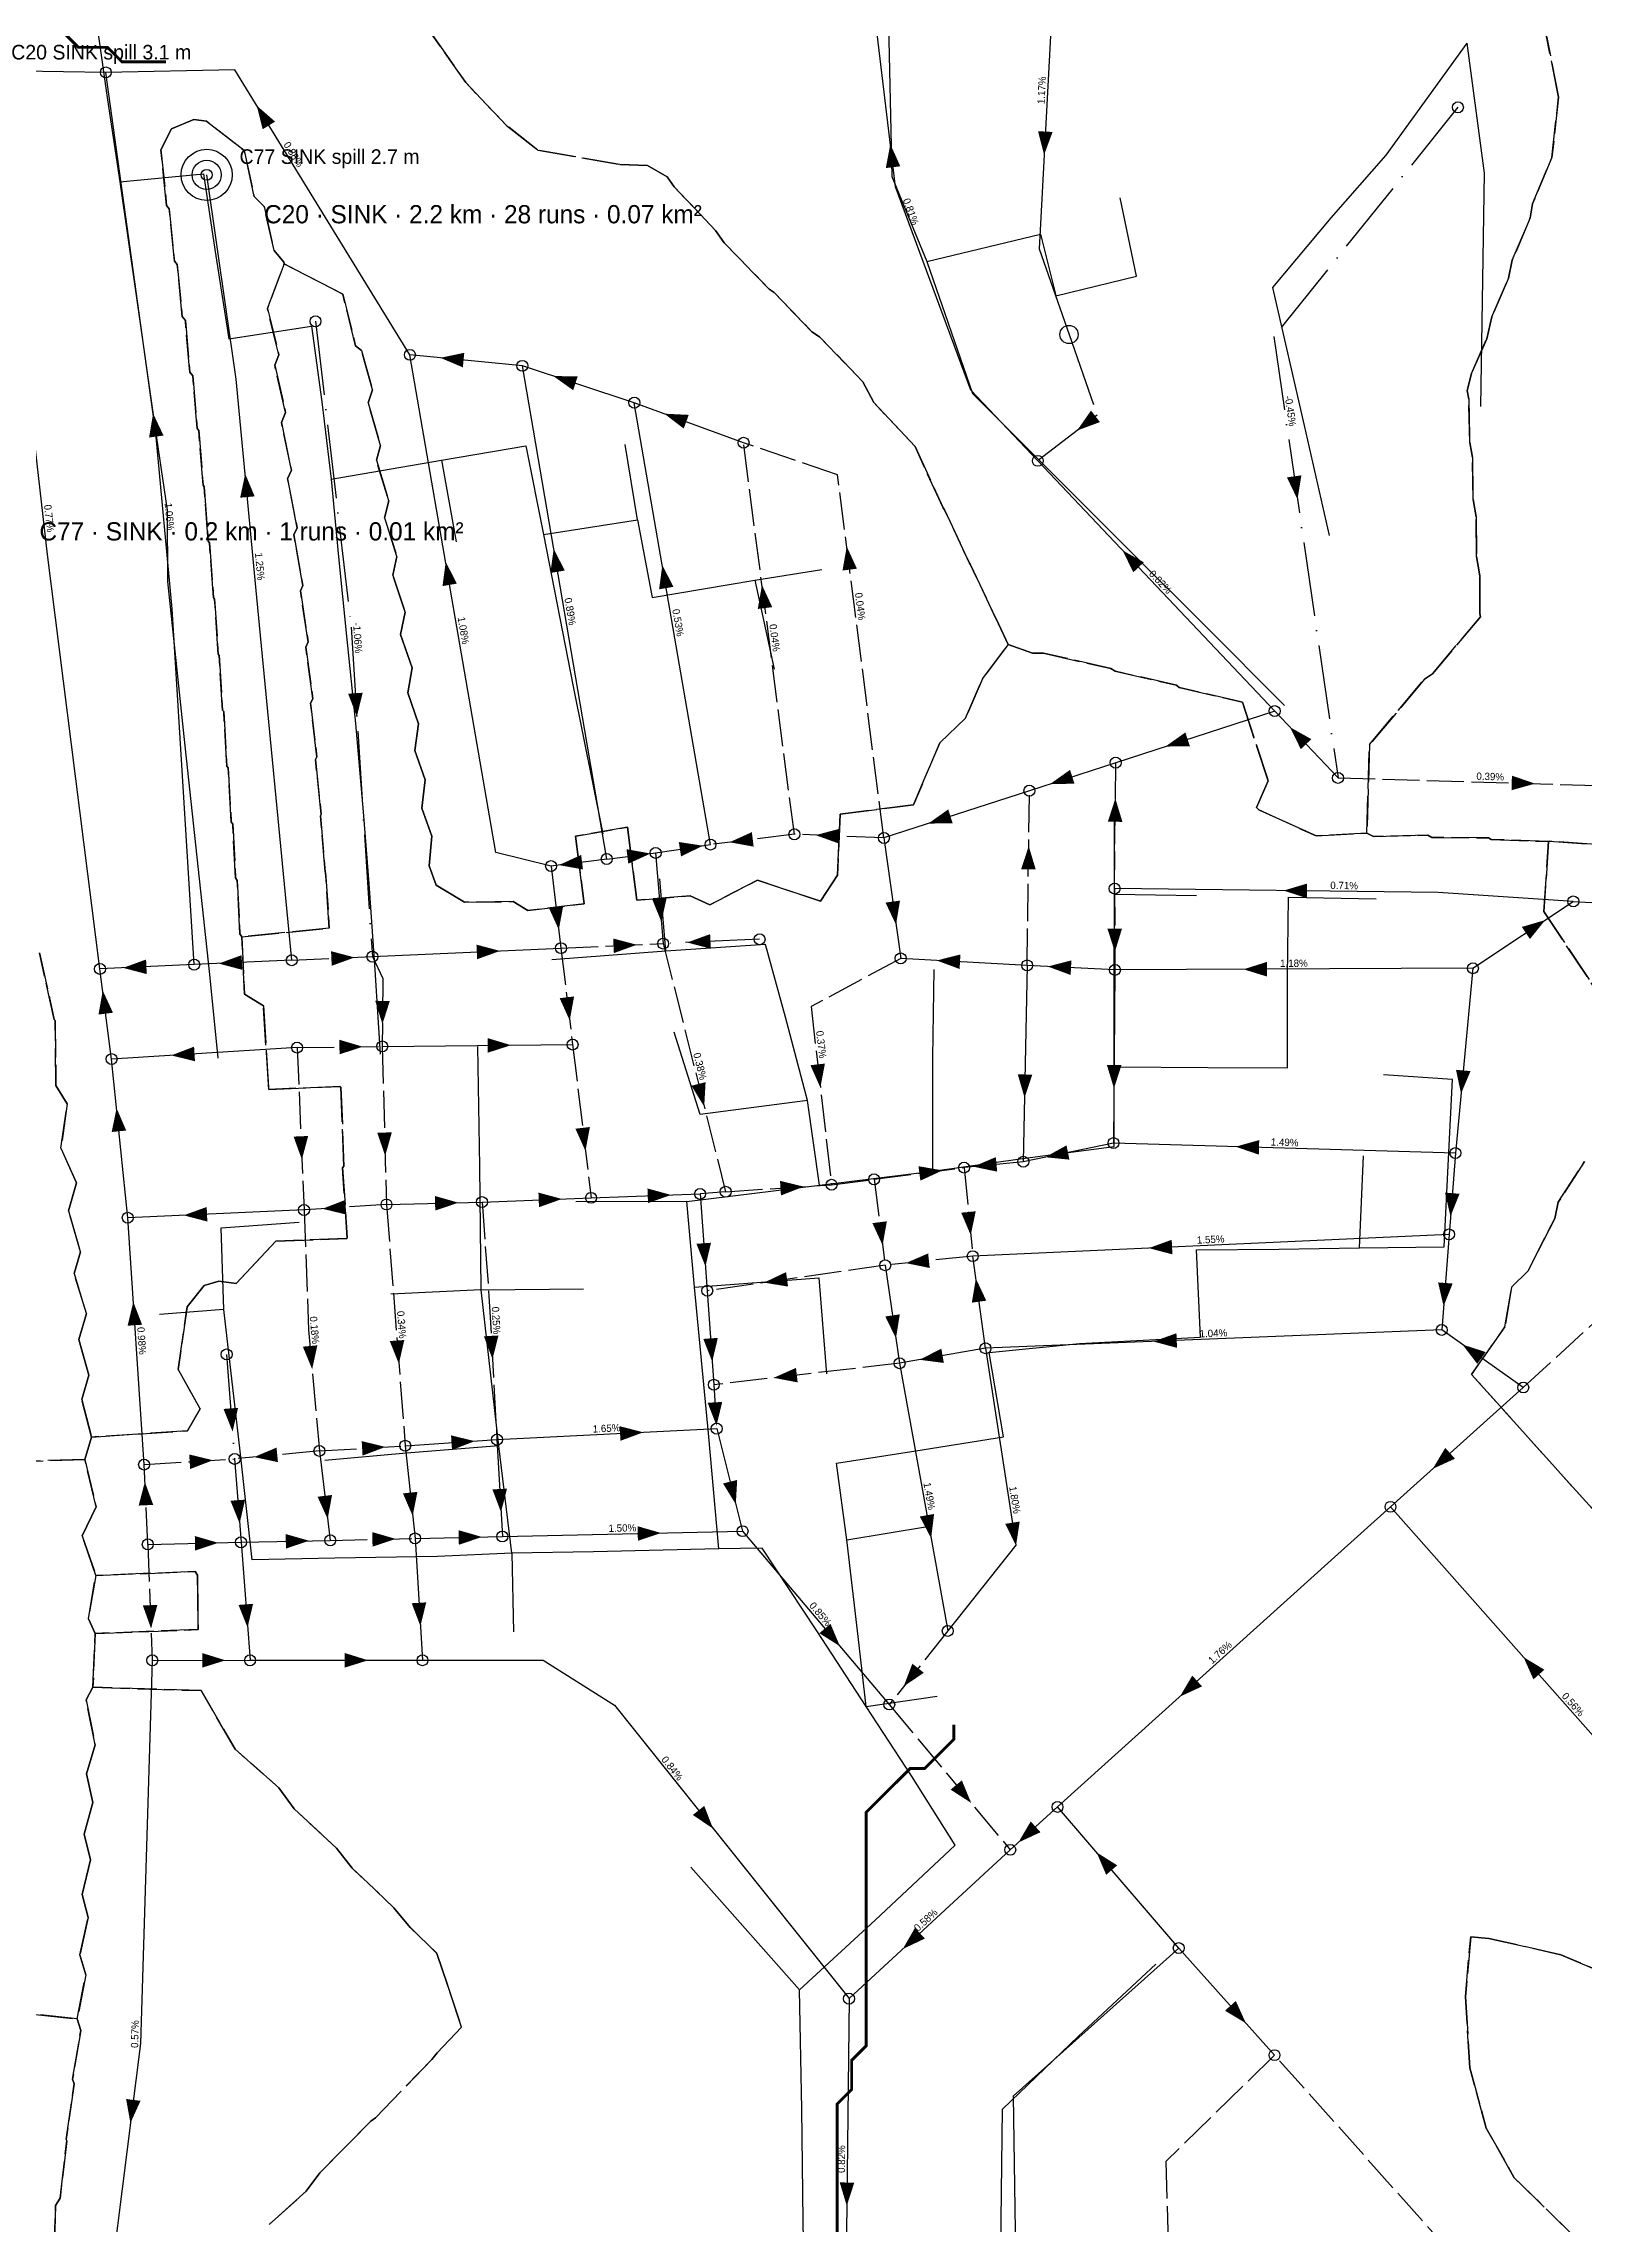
# Model space of a CAD drawing. Header units: metres. Extents: x 442821 to 452274, y 2561971 to 2571293.
# Drawn here: x 450322 to 450745, y 2569300 to 2569898 of the extents above; entities that cross this region are included whole.
import ezdxf
from ezdxf.enums import TextEntityAlignment as Align

# ---------------------------------------------------------------- set-up
doc = ezdxf.new("R2010")
doc.units = ezdxf.units.M
doc.header["$LTSCALE"] = 8
doc.linetypes.add('DASHDOT', pattern=[3.556, 2.54, -0.508, 0, -0.508])
doc.linetypes.add('DASHED', pattern=[1.524, 1.27, -0.254])
for name, color, linetype in [('A_ARROWS', 7, 'Continuous'), ('A_BUILT_2006', 252, 'Continuous'), ('A_CATCH_LABEL', 7, 'Continuous'), ('A_CATCHMENTS', 7, 'Continuous'), ('A_GRADIENT', 8, 'Continuous'), ('A_JUNCTIONS', 8, 'Continuous'), ('A_OUTLET_LABEL', 7, 'Continuous'), ('A_OUTLETS', 7, 'Continuous'), ('A_RUNS', 7, 'Continuous'), ('A_STREAMS', 5, 'Continuous')]:
    doc.layers.add(name, color=color, linetype=linetype)

msp = doc.modelspace()

# ---------------------------------------------------------------- linework, layer by layer
at = {"layer": 'A_ARROWS', "color": 4}
for points in [[(450380.83, 2569881.36), (450385.88, 2569876.95), (450382.47, 2569874.86)], [(450431.19, 2569812.16), (450437.75, 2569813.53), (450437.36, 2569809.54)], [(450462.15, 2569807.16), (450468.85, 2569807.06), (450467.6, 2569803.26)], [(450352.43, 2569796.9), (450355.29, 2569790.84), (450351.33, 2569790.29)], [(450492.59, 2569796.83), (450499.29, 2569796.5), (450497.91, 2569792.75)], [(450462.25, 2569759.78), (450465.3, 2569753.81), (450461.36, 2569753.14)], [(450542.61, 2569760.41), (450545.4, 2569754.31), (450541.44, 2569753.81)], [(450432.66, 2569756.19), (450435.72, 2569750.22), (450431.78, 2569749.54)], [(450492.04, 2569755.31), (450495.1, 2569749.34), (450491.16, 2569748.66)], [(450519.37, 2569749.86), (450522.18, 2569743.77), (450518.21, 2569743.25)], [(450503.19, 2569678.32), (450497.17, 2569675.38), (450496.56, 2569679.33)], [(450510.48, 2569679.27), (450516.59, 2569682.04), (450517.08, 2569678.07)], [(450534.07, 2569681.21), (450540.55, 2569682.94), (450540.38, 2569678.95)], [(450463.69, 2569673), (450469.79, 2569675.79), (450470.29, 2569671.82)], [(450344.2, 2569644.81), (450350.51, 2569647.1), (450350.69, 2569643.1)], [(450370.4, 2569645.99), (450376.7, 2569648.28), (450376.88, 2569644.28)], [(450338.63, 2569638.6), (450341.43, 2569632.51), (450337.46, 2569632)], [(450357.4, 2569620.8), (450363.67, 2569623.19), (450363.92, 2569619.2)], [(450342.42, 2569606.35), (450345.06, 2569600.19), (450341.08, 2569599.78)], [(450393.22, 2569592.21), (450390.95, 2569598.52), (450394.95, 2569598.69)], [(450360.82, 2569576.93), (450367.13, 2569579.21), (450367.3, 2569575.22)], [(450398.86, 2569578.72), (450405.12, 2569581.14), (450405.38, 2569577.15)], [(450347.01, 2569553.17), (450349.43, 2569546.91), (450345.44, 2569546.65)], [(450350.17, 2569503.79), (450352.47, 2569497.49), (450348.48, 2569497.31)]]:
    msp.add_solid(points, dxfattribs=at)
at = {"layer": 'A_ARROWS', "color": 2}
for points in [[(450554.55, 2569870.8), (450557.3, 2569864.69), (450553.32, 2569864.21)], [(450596.71, 2569867.82), (450595.05, 2569874.32), (450599.04, 2569874.11)], [(450605.74, 2569792.2), (450609.58, 2569797.69), (450612.03, 2569794.53)], [(450377.68, 2569780.34), (450380.28, 2569774.16), (450376.3, 2569773.78)], [(450666.19, 2569773.3), (450663.29, 2569779.35), (450667.25, 2569779.92)], [(450618.22, 2569759.34), (450624.07, 2569756.07), (450621.17, 2569753.32)], [(450664.14, 2569710.83), (450669.99, 2569707.55), (450667.09, 2569704.8)]]:
    msp.add_solid(points, dxfattribs=at)
at = {"layer": 'A_ARROWS', "color": 1}
for points in [[(450408.31, 2569713.76), (450405.9, 2569720.02), (450409.89, 2569720.28)], [(450629.98, 2569705.52), (450635.45, 2569709.4), (450636.68, 2569705.6)], [(450598.35, 2569695.24), (450603.82, 2569699.12), (450605.06, 2569695.32)], [(450616.25, 2569691.28), (450618.19, 2569684.86), (450614.19, 2569684.9)], [(450564.95, 2569684.39), (450570.42, 2569688.27), (450571.66, 2569684.47)], [(450488.82, 2569676.17), (450482.72, 2569673.39), (450482.22, 2569677.36)], [(450592.5, 2569678.23), (450594.42, 2569671.8), (450590.42, 2569671.86)], [(450662.37, 2569666.01), (450668.8, 2569667.93), (450668.75, 2569663.93)], [(450463.66, 2569655.25), (450460.91, 2569661.36), (450464.88, 2569661.84)], [(450491.78, 2569657.43), (450489.26, 2569663.65), (450493.24, 2569663.98)], [(450556.11, 2569656.65), (450553.24, 2569662.71), (450557.21, 2569663.26)], [(450616.12, 2569649.18), (450614.08, 2569655.57), (450618.08, 2569655.59)], [(450734.13, 2569657.92), (450729.91, 2569652.71), (450727.69, 2569656.04)], [(450407.7, 2569647.67), (450401.4, 2569645.38), (450401.22, 2569649.38)], [(450447.57, 2569649.46), (450441.27, 2569647.18), (450441.09, 2569651.17)], [(450485.07, 2569651.15), (450478.76, 2569648.86), (450478.58, 2569652.86)], [(450498.85, 2569651.77), (450505.15, 2569654.06), (450505.33, 2569650.06)], [(450567.27, 2569646.84), (450573.77, 2569648.48), (450573.55, 2569644.49)], [(450597.7, 2569645.18), (450604.2, 2569646.86), (450603.99, 2569642.86)], [(450651.4, 2569644.41), (450657.79, 2569646.44), (450657.8, 2569642.44)], [(450415.3, 2569629.36), (450413.34, 2569635.77), (450417.34, 2569635.75)], [(450466.65, 2569630.38), (450463.9, 2569636.49), (450467.87, 2569636.97)], [(450450.57, 2569623.6), (450444.19, 2569621.54), (450444.15, 2569625.54)], [(450409.92, 2569623.18), (450403.55, 2569621.09), (450403.5, 2569625.09)], [(450503.53, 2569606.75), (450500.03, 2569612.47), (450503.91, 2569613.44)], [(450535.37, 2569611.97), (450532.65, 2569618.1), (450536.63, 2569618.56)], [(450591.37, 2569609.16), (450589.49, 2569615.6), (450593.49, 2569615.52)], [(450615.87, 2569611.75), (450613.93, 2569618.17), (450617.93, 2569618.13)], [(450711.02, 2569610.29), (450709.64, 2569616.85), (450713.62, 2569616.48)], [(450416.06, 2569593.23), (450413.89, 2569599.58), (450417.89, 2569599.69)], [(450470.97, 2569594.57), (450468.22, 2569600.68), (450472.19, 2569601.16)], [(450597, 2569592.87), (450602.86, 2569596.12), (450603.67, 2569592.2)], [(450649.25, 2569595.76), (450655.7, 2569597.57), (450655.58, 2569593.57)], [(450568.88, 2569589.25), (450562.79, 2569586.44), (450562.27, 2569590.4)], [(450577.3, 2569590.27), (450583.47, 2569592.89), (450583.86, 2569588.91)], [(450494.44, 2569582.52), (450488.12, 2569580.29), (450487.97, 2569584.29)], [(450530.83, 2569584.8), (450524.57, 2569582.38), (450524.31, 2569586.38)], [(450436.14, 2569580.39), (450429.79, 2569578.23), (450429.69, 2569582.23)], [(450464.55, 2569581.41), (450458.23, 2569579.16), (450458.08, 2569583.16)], [(450576.6, 2569571.47), (450573.99, 2569577.64), (450577.97, 2569578.03)], [(450708.13, 2569576.62), (450706.63, 2569583.15), (450710.62, 2569582.84)], [(450552.44, 2569568.69), (450549.64, 2569574.78), (450553.61, 2569575.29)], [(450503.87, 2569562.87), (450501.4, 2569569.11), (450505.39, 2569569.4)], [(450558.78, 2569563.82), (450564.93, 2569566.47), (450565.35, 2569562.49)], [(450625.4, 2569567.93), (450631.7, 2569570.22), (450631.89, 2569566.22)], [(450519.91, 2569558.46), (450525.97, 2569561.35), (450526.53, 2569557.39)], [(450578.01, 2569559.59), (450580.86, 2569553.52), (450576.9, 2569552.97)], [(450706.24, 2569551.98), (450704.73, 2569558.52), (450708.72, 2569558.21)], [(450556.1, 2569543.14), (450553.19, 2569549.18), (450557.15, 2569549.76)], [(450419.81, 2569536.2), (450417.32, 2569542.43), (450421.31, 2569542.73)], [(450445.48, 2569537.47), (450443.12, 2569543.75), (450447.12, 2569543.97)], [(450505.72, 2569536.78), (450503.28, 2569543.02), (450507.27, 2569543.3)], [(450626.68, 2569542.31), (450633, 2569544.57), (450633.16, 2569540.57)], [(450396.04, 2569534.7), (450393.49, 2569540.9), (450397.47, 2569541.26)], [(450562.58, 2569537.3), (450568.54, 2569540.37), (450569.23, 2569536.43)], [(450711.41, 2569541.48), (450717.79, 2569539.42), (450715.48, 2569536.16)], [(450522.56, 2569532.35), (450528.69, 2569535.07), (450529.15, 2569531.1)], [(450374.22, 2569517.58), (450371.74, 2569523.81), (450375.73, 2569524.12)], [(450506.9, 2569519.23), (450504.48, 2569525.49), (450508.47, 2569525.75)], [(450486.85, 2569517.4), (450480.56, 2569515.08), (450480.36, 2569519.08)], [(450380.1, 2569510.61), (450386.28, 2569513.2), (450386.66, 2569509.22)], [(450416.13, 2569513.39), (450409.86, 2569511.01), (450409.62, 2569515)], [(450440.64, 2569514.98), (450434.38, 2569512.56), (450434.12, 2569516.56)], [(450703.27, 2569507.38), (450706.69, 2569513.14), (450709.36, 2569510.17)], [(450368.85, 2569509.74), (450362.59, 2569507.34), (450362.33, 2569511.33)], [(450400.29, 2569493.61), (450397.53, 2569499.72), (450401.5, 2569500.21)], [(450423.59, 2569494.48), (450420.93, 2569500.64), (450424.91, 2569501.06)], [(450447.82, 2569495.45), (450445.47, 2569501.73), (450449.46, 2569501.95)], [(450512.19, 2569497.65), (450508.69, 2569503.37), (450512.57, 2569504.34)], [(450376.15, 2569492.39), (450373.66, 2569498.62), (450377.65, 2569498.93)], [(450565.73, 2569488.35), (450562.63, 2569494.3), (450566.57, 2569495)], [(450370.31, 2569487.09), (450363.96, 2569484.95), (450363.87, 2569488.95)], [(450395.22, 2569487.65), (450388.86, 2569485.51), (450388.77, 2569489.5)], [(450418.95, 2569488.17), (450412.6, 2569486.03), (450412.51, 2569490.03)], [(450442.61, 2569488.7), (450436.26, 2569486.55), (450436.17, 2569490.55)], [(450491.71, 2569489.78), (450485.35, 2569487.64), (450485.26, 2569491.64)], [(450589.02, 2569486.28), (450586.07, 2569492.3), (450590.02, 2569492.91)], [(450378.33, 2569463.82), (450375.85, 2569470.05), (450379.84, 2569470.35)], [(450425.72, 2569464.24), (450423.33, 2569470.51), (450427.32, 2569470.75)], [(450540.76, 2569458.7), (450535.1, 2569462.29), (450538.15, 2569464.87)], [(450372.29, 2569454.85), (450365.89, 2569452.85), (450365.89, 2569456.85)], [(450411.38, 2569454.86), (450404.98, 2569452.86), (450404.98, 2569456.86)], [(450558.19, 2569447.68), (450560.6, 2569453.93), (450563.73, 2569451.44)], [(450728.14, 2569455.75), (450733.87, 2569452.28), (450730.88, 2569449.63)], [(450633.93, 2569444.89), (450637.34, 2569450.66), (450640.02, 2569447.7)], [(450576.72, 2569415.73), (450571.09, 2569419.38), (450574.16, 2569421.93)], [(450505.96, 2569408.68), (450500.41, 2569412.43), (450503.53, 2569414.93)], [(450589.65, 2569404.88), (450593.05, 2569410.66), (450595.73, 2569407.7)], [(450611.09, 2569402.18), (450616.77, 2569398.62), (450613.74, 2569396.02)], [(450557.97, 2569375.66), (450561.31, 2569381.47), (450564.03, 2569378.53)], [(450652.05, 2569355.3), (450646.3, 2569358.74), (450649.28, 2569361.41)], [(450542.61, 2569305.21), (450540.68, 2569311.63), (450544.68, 2569311.58)]]:
    msp.add_solid(points, dxfattribs=at)
at = {"layer": 'A_ARROWS', "color": 3}
for points in [[(450731.32, 2569695.35), (450724.86, 2569693.54), (450724.98, 2569697.54)], [(450351.87, 2569463.58), (450349.62, 2569469.9), (450353.62, 2569470.05)], [(450346.21, 2569327.92), (450345.03, 2569334.52), (450348.99, 2569334.02)]]:
    msp.add_solid(points, dxfattribs=at)
at = {"layer": 'A_BUILT_2006', "color": 252}
for points in [[(450334.53, 2569920.94), (450339.94, 2569882.91)], [(450553.92, 2569907.62), (450554.98, 2569861.94)], [(450712.63, 2569898.49), (450690.43, 2569867.72)], [(450712.63, 2569898.49), (450717.37, 2569862.77)], [(450339.94, 2569882.91), (450343.28, 2569860.39)], [(450690.43, 2569867.72), (450675.37, 2569850.53)], [(450343.28, 2569860.39), (450366.21, 2569862.63)], [(450343.28, 2569860.39), (450347.79, 2569829.25)], [(450366.21, 2569862.63), (450369.38, 2569841.91)], [(450554.98, 2569861.94), (450564.59, 2569838.56)], [(450717.37, 2569862.77), (450716.83, 2569827.78)], [(450622.09, 2569834.58), (450617.57, 2569856.08)], [(450675.37, 2569850.53), (450659.29, 2569831.42)], [(450369.38, 2569841.91), (450373.15, 2569817.34)], [(450564.59, 2569838.56), (450595.69, 2569846.09)], [(450595.69, 2569846.09), (450599.92, 2569829.22), (450599.94, 2569829.13)], [(450564.59, 2569838.56), (450577.1, 2569802.35)], [(450347.79, 2569829.25), (450352.94, 2569793.33)], [(450599.94, 2569829.13), (450622.09, 2569834.58)], [(450659.29, 2569831.42), (450668.02, 2569793.58)], [(450716.83, 2569827.78), (450716.39, 2569798.79)], [(450373.15, 2569817.34), (450395.85, 2569820.87)], [(450395.85, 2569820.87), (450398.69, 2569800.05)], [(450398.69, 2569800.05), (450401.21, 2569778.86)], [(450577.1, 2569802.35), (450598.31, 2569781.15)], [(450352.94, 2569793.33), (450356.26, 2569770.33)], [(450668.02, 2569793.58), (450674.88, 2569763.39)], [(450431.48, 2569784.07), (450454.61, 2569788.03), (450454.64, 2569788.04)], [(450454.64, 2569788.04), (450459.46, 2569763.68)], [(450485.21, 2569767.7), (450481.85, 2569788.41)], [(450401.21, 2569778.86), (450431.48, 2569784.07)], [(450431.48, 2569784.07), (450435.49, 2569761.64)], [(450598.31, 2569781.15), (450619.53, 2569759.94)], [(450401.21, 2569778.86), (450403.22, 2569757.53)], [(450356.26, 2569770.33), (450356.36, 2569750.77)], [(450459.46, 2569763.68), (450485.21, 2569767.7)], [(450459.46, 2569763.68), (450467.63, 2569722.03)], [(450485.21, 2569767.7), (450489.25, 2569746.44)], [(450403.22, 2569757.53), (450405.46, 2569735.81)], [(450619.53, 2569759.94), (450640.75, 2569738.73)], [(450489.25, 2569746.44), (450517.4, 2569751.14)], [(450517.4, 2569751.14), (450535.78, 2569754.05)], [(450517.4, 2569751.14), (450517.4, 2569751.14), (450522.69, 2569726.71)], [(450356.36, 2569750.77), (450360.86, 2569708.32)], [(450405.46, 2569735.81), (450407.92, 2569711.83)], [(450640.75, 2569738.73), (450662.67, 2569716.81)], [(450467.63, 2569722.03), (450475.76, 2569681.57)], [(450407.92, 2569711.83), (450410.05, 2569687.58)], [(450360.86, 2569708.32), (450365.02, 2569669.22)], [(450410.05, 2569687.58), (450411.59, 2569667.98)], [(450615.98, 2569665.04), (450616, 2569687.11)], [(450365.02, 2569669.22), (450367.91, 2569643.02)], [(450411.59, 2569667.98), (450413.22, 2569644.27)], [(450492.99, 2569649.41), (450491.37, 2569669.2)], [(450615.94, 2569643.46), (450615.98, 2569665.04)], [(450615.98, 2569665.04), (450638.52, 2569664.69)], [(450663.46, 2569642.24), (450663.75, 2569664.21)], [(450663.75, 2569664.21), (450687.77, 2569663.75)], [(450492.99, 2569649.41), (450461.79, 2569647.04)], [(450520.3, 2569651.23), (450492.99, 2569649.41)], [(450525.81, 2569631.31), (450520.3, 2569651.23)], [(450413.22, 2569644.27), (450414.67, 2569621.15)], [(450566.23, 2569620.26), (450566.57, 2569644.38)], [(450615.93, 2569617.7), (450615.94, 2569643.46)], [(450367.91, 2569643.02), (450370.22, 2569620.03)], [(450663.44, 2569617.35), (450663.46, 2569642.24)], [(450502.41, 2569604.57), (450495.33, 2569627.14)], [(450531.83, 2569608.4), (450525.81, 2569631.31)], [(450442, 2569590.34), (450441.45, 2569623.21)], [(450566.25, 2569589.04), (450566.23, 2569620.26)], [(450615.91, 2569595.8), (450615.93, 2569617.7)], [(450615.93, 2569617.7), (450641.59, 2569617.46)], [(450641.59, 2569617.46), (450663.44, 2569617.35)], [(450708.7, 2569614.2), (450689.76, 2569615.48)], [(450707.6, 2569592.39), (450708.7, 2569614.2)], [(450531.83, 2569608.4), (450502.41, 2569604.57)], [(450535.15, 2569585.22), (450531.83, 2569608.4)], [(450590.8, 2569592.55), (450615.91, 2569595.8)], [(450442.36, 2569556.47), (450442, 2569590.34)], [(450566.25, 2569589.04), (450590.8, 2569592.55)], [(450683.18, 2569568.01), (450684.28, 2569593.29)], [(450706.4, 2569568.32), (450707.6, 2569592.39)], [(450498.78, 2569580.73), (450535.15, 2569585.22)], [(450535.15, 2569585.22), (450566.25, 2569589.04)], [(450498.78, 2569580.73), (450468.29, 2569580.64)], [(450500.91, 2569557.18), (450498.78, 2569580.73)], [(450371.05, 2569573.45), (450392.49, 2569575.02)], [(450371.85, 2569551.06), (450371.05, 2569573.45)], [(450638.51, 2569567.5), (450661.1, 2569567.65)], [(450639.61, 2569543.52), (450638.51, 2569567.5)], [(450661.1, 2569567.65), (450683.18, 2569568.01)], [(450683.18, 2569568.01), (450706.4, 2569568.32)], [(450500.91, 2569557.18), (450534.96, 2569559.78)], [(450534.96, 2569559.78), (450537.06, 2569533.47)], [(450442.36, 2569556.47), (450417.57, 2569555.28)], [(450442.36, 2569556.47), (450470.46, 2569556.72)], [(450447.2, 2569513.71), (450442.36, 2569556.47)], [(450504.66, 2569517.21), (450500.91, 2569557.18)], [(450371.85, 2569551.06), (450354.19, 2569549.68)], [(450376.31, 2569512.2), (450371.86, 2569551.06), (450371.85, 2569551.06)], [(450581.64, 2569539.3), (450606.41, 2569541.78)], [(450606.41, 2569541.78), (450639.61, 2569543.52)], [(450585.6, 2569516.12), (450581.64, 2569539.3)], [(450379.57, 2569482.38), (450376.31, 2569512.2)], [(450447.2, 2569513.71), (450421.92, 2569511.69)], [(450450.8, 2569484.24), (450447.2, 2569513.71)], [(450507.54, 2569485.44), (450504.66, 2569517.21)], [(450539.84, 2569508.96), (450561.58, 2569512.35)], [(450561.58, 2569512.35), (450585.6, 2569516.12)], [(450421.92, 2569511.69), (450399.51, 2569509.67)], [(450542.6, 2569487.89), (450539.84, 2569508.96)], [(450542.6, 2569487.89), (450564.71, 2569491.55)], [(450545.72, 2569461.42), (450542.6, 2569487.89)], [(450402.22, 2569482.9), (450379.57, 2569482.38)], [(450430.44, 2569483.38), (450402.22, 2569482.9)], [(450450.8, 2569484.24), (450430.44, 2569483.38)], [(450473.18, 2569484.57), (450450.8, 2569484.24)], [(450450.8, 2569484.24), (450451.2, 2569462.69)], [(450507.54, 2569485.44), (450473.18, 2569484.57)], [(450519.39, 2569485.66), (450507.54, 2569485.44)], [(450534.39, 2569462.96), (450519.39, 2569485.66)], [(450547.95, 2569442.21), (450534.39, 2569462.96)], [(450547.95, 2569442.21), (450545.72, 2569461.42)], [(450547.95, 2569442.21), (450567.4, 2569444.99)], [(450560.38, 2569423.14), (450547.95, 2569442.21)], [(450572.34, 2569404.17), (450560.38, 2569423.14)], [(450550.4, 2569383.59), (450572.34, 2569404.17)], [(450509.8, 2569386.89), (450499.86, 2569398.12)], [(450529.69, 2569364.43), (450509.8, 2569386.89)], [(450529.69, 2569364.43), (450550.4, 2569383.59)], [(450606.15, 2569351.75), (450627.39, 2569371.51)], [(450530.31, 2569331.72), (450529.69, 2569364.43)], [(450585.28, 2569331.73), (450606.15, 2569351.75)], [(450530.66, 2569301.06), (450530.31, 2569331.72)], [(450584.98, 2569301.37), (450585.28, 2569331.73)], [(450531.1, 2569273.72), (450530.66, 2569301.06)], [(450585.03, 2569263.02), (450584.98, 2569301.37)]]:
    msp.add_lwpolyline(points, dxfattribs=at)
at = {"layer": 'A_CATCHMENTS', "color": 4, "linetype": 'DASHED'}
for points in [[(450429.02, 2569900.68), (450438.14, 2569887.64), (450449.36, 2569875.89), (450457.93, 2569869.14), (450480.35, 2569865.21), (450487.99, 2569864.89), (450493.33, 2569861.82), (450495.33, 2569859.04), (450506.65, 2569847.11), (450509, 2569843.74), (450521.31, 2569831.01), (450522.69, 2569830.03), (450533.08, 2569819.28), (450535.15, 2569817.93), (450547, 2569805.61), (450549.99, 2569799.92), (450561.34, 2569787.82), (450569, 2569771), (450569.44, 2569770.49), (450576.24, 2569755.83), (450576.48, 2569755.53), (450583.47, 2569740.66), (450583.56, 2569740.54), (450586.88, 2569733.51), (450579.82, 2569724.11), (450575.21, 2569713.29), (450568.12, 2569706.53), (450560.88, 2569689.51), (450540.77, 2569686.95), (450540.08, 2569670.25), (450535.41, 2569663.1), (450518.12, 2569668.83), (450505.04, 2569662.06), (450499.7, 2569664.61), (450485.03, 2569663.39), (450482.53, 2569683.38), (450468.27, 2569680.94), (450470.62, 2569662.4), (450455.16, 2569660.54), (450451.19, 2569663.01), (450437.79, 2569662.8), (450430, 2569667.51), (450428.09, 2569672.8), (450428.81, 2569680.98), (450426.09, 2569688.62), (450427, 2569696.42), (450424.18, 2569704.44), (450425.23, 2569711.75), (450422.27, 2569720.26), (450423.45, 2569727.08), (450420.29, 2569736.3), (450421.53, 2569742.39), (450418.13, 2569752.54), (450419.3, 2569757.64), (450415.88, 2569768.3), (450417.07, 2569772.89), (450413.64, 2569784.06), (450414.82, 2569788.14), (450411.41, 2569799.82), (450412.55, 2569803.38), (450409.59, 2569814.16), (450407.95, 2569815.44), (450404.43, 2569829.64), (450388.39, 2569837.93), (450388.28, 2569838.36), (450385.62, 2569841.56), (450382.84, 2569853.66), (450380.12, 2569856.41), (450377.44, 2569868.99), (450367.04, 2569877.03), (450363.57, 2569877.52), (450357.49, 2569875.01), (450354.59, 2569869.25), (450356.14, 2569853.94), (450356.88, 2569853.05), (450358.27, 2569838.71), (450359.07, 2569837.72), (450360.4, 2569823.47), (450361.27, 2569822.4), (450362.53, 2569808.24), (450363.32, 2569807.25), (450364.55, 2569792.73), (450364.95, 2569792.23), (450366.14, 2569777.18), (450366.43, 2569776.81), (450367.55, 2569761.86), (450367.91, 2569761.4), (450368.97, 2569746.41), (450369.31, 2569745.98), (450370.31, 2569730.86), (450370.55, 2569730.53), (450371.49, 2569715.52), (450371.79, 2569715.1), (450372.67, 2569700.18), (450373.04, 2569699.66), (450373.85, 2569684.84), (450374.28, 2569684.23), (450375.04, 2569669.51), (450375.52, 2569668.79), (450376.22, 2569654.17), (450376.75, 2569653.36), (450377.46, 2569637.64), (450382.7, 2569634.39), (450384.12, 2569611.45), (450403.73, 2569612.28), (450403.92, 2569612.09), (450404.77, 2569590.42), (450404.39, 2569589.99), (450405.67, 2569570.74), (450405.56, 2569570.56), (450386.12, 2569569.8), (450375.17, 2569558.22), (450370.46, 2569558.84), (450366.43, 2569557.68), (450361.8, 2569551.83), (450359.3, 2569534.67), (450365.37, 2569523.8), (450361.84, 2569517.83), (450335.56, 2569516.1), (450332.88, 2569526.39), (450334.85, 2569533.06), (450332.08, 2569542.87), (450334.13, 2569550.01), (450330.79, 2569560.94), (450332.5, 2569566.9), (450329.26, 2569578.17), (450331.44, 2569585.82), (450327.18, 2569595.32), (450328.86, 2569607.54), (450325.79, 2569612.56), (450325.57, 2569630.38), (450325.31, 2569630.66), (450321.26, 2569648.95)], [(450312.09, 2569509.37), (450333.69, 2569509.91), (450336.79, 2569496.97), (450333.03, 2569488.96), (450336.73, 2569478.15), (450334.68, 2569466.24), (450336.56, 2569462.21), (450335.94, 2569447.45), (450334.06, 2569444), (450336.53, 2569431.64), (450334.17, 2569423.7), (450335.91, 2569415.86), (450333.56, 2569407.14), (450335.28, 2569400.09), (450332.96, 2569390.58), (450334.63, 2569384.31), (450332.38, 2569374.02), (450333.95, 2569368.54), (450331.64, 2569356.5), (450308.08, 2569359.02)]]:
    msp.add_lwpolyline(points, dxfattribs=at)
at = {"layer": 'A_CATCHMENTS', "color": 2, "linetype": 'DASHED'}
for points in [[(450733.54, 2569904.98), (450737.76, 2569883.7), (450735.95, 2569867.08), (450730.65, 2569854.42), (450730.01, 2569850.53), (450725.05, 2569838.9), (450724.05, 2569833.97), (450719.47, 2569823.36), (450718.08, 2569817.41), (450713.89, 2569807.82), (450712.69, 2569803.17), (450713.13, 2569800.84), (450713.4, 2569788.94), (450714.15, 2569784.8), (450714.32, 2569773.3), (450715.17, 2569768.55), (450715.24, 2569757.66), (450716.18, 2569752.31), (450716.17, 2569742.01), (450716.33, 2569741.09), (450703.16, 2569725.46), (450701.05, 2569724.04), (450685.91, 2569706.06), (450685.21, 2569681.74), (450671.27, 2569681), (450655.62, 2569688.12), (450654.97, 2569688.76), (450658.12, 2569696.15), (450651.11, 2569717.73), (450633.74, 2569721.72), (450633.05, 2569722.33), (450616.22, 2569726.19), (450614.99, 2569726.92), (450596.54, 2569731.15), (450593.5, 2569731.17), (450586.88, 2569733.51), (450583.56, 2569740.54), (450583.47, 2569740.66), (450576.48, 2569755.53), (450576.24, 2569755.83), (450569.44, 2569770.49), (450569, 2569771), (450561.34, 2569787.82), (450549.99, 2569799.92), (450547, 2569805.61), (450535.15, 2569817.93), (450533.08, 2569819.28), (450522.69, 2569830.03), (450521.31, 2569831.01), (450509, 2569843.74), (450506.65, 2569847.11), (450495.33, 2569859.04), (450493.33, 2569861.82), (450487.99, 2569864.89), (450480.35, 2569865.21), (450457.93, 2569869.14), (450449.36, 2569875.89), (450438.14, 2569887.64), (450429.02, 2569900.68)], [(450752.36, 2569632.29), (450733.74, 2569660.24), (450735.02, 2569679.46), (450735.2, 2569679.54), (450748.07, 2569678.66)], [(450321.26, 2569648.95), (450325.31, 2569630.66), (450325.57, 2569630.38), (450325.79, 2569612.56), (450328.86, 2569607.54), (450327.18, 2569595.32), (450331.44, 2569585.82), (450329.26, 2569578.17), (450332.5, 2569566.9), (450330.79, 2569560.94), (450334.13, 2569550.01), (450332.08, 2569542.87), (450334.85, 2569533.06), (450332.88, 2569526.39), (450335.56, 2569516.1), (450333.69, 2569509.91), (450312.09, 2569509.37)], [(450749.5, 2569493.68), (450713.87, 2569533.3), (450723.07, 2569546.31), (450724.89, 2569557.2), (450729.43, 2569561.69), (450736.72, 2569576.07), (450737.67, 2569580.57), (450744.89, 2569591.71)], [(450756.28, 2569287.84), (450742.54, 2569296.31), (450725.63, 2569312.93), (450717.92, 2569326.56), (450713.45, 2569343.09), (450712.21, 2569362.5), (450713.68, 2569379), (450718.69, 2569378.57), (450738.36, 2569374.09), (450755.12, 2569367.03)], [(450308.08, 2569359.02), (450331.64, 2569356.5), (450332.58, 2569353.31), (450330.37, 2569339.93), (450330.77, 2569338.68), (450328.62, 2569323.41), (450328.75, 2569323.02), (450326.94, 2569307.33), (450325.67, 2569305.31), (450325.33, 2569291.62)]]:
    msp.add_lwpolyline(points, dxfattribs=at)
at = {"layer": 'A_CATCHMENTS', "color": 3, "linetype": 'DASHED'}
for points in [[(450748.07, 2569678.66), (450735.2, 2569679.54), (450735.02, 2569679.46), (450719.29, 2569680.06), (450718.54, 2569680.48), (450703.03, 2569680.6), (450701.88, 2569681.2), (450687.01, 2569680.86), (450685.21, 2569681.74), (450685.91, 2569706.06), (450701.05, 2569724.04), (450703.16, 2569725.46), (450716.33, 2569741.09), (450716.17, 2569742.01), (450716.18, 2569752.31), (450715.24, 2569757.66), (450715.17, 2569768.55), (450714.32, 2569773.3), (450714.15, 2569784.8), (450713.4, 2569788.94), (450713.13, 2569800.84), (450712.69, 2569803.17), (450713.89, 2569807.82), (450718.08, 2569817.41), (450719.47, 2569823.36), (450724.05, 2569833.97), (450725.05, 2569838.9), (450730.01, 2569850.53), (450730.65, 2569854.42), (450735.95, 2569867.08), (450737.76, 2569883.7), (450733.54, 2569904.98)], [(450325.33, 2569291.62), (450325.67, 2569305.31), (450326.94, 2569307.33), (450328.75, 2569323.02), (450328.62, 2569323.41), (450330.77, 2569338.68), (450330.37, 2569339.93), (450332.58, 2569353.31), (450331.64, 2569356.5), (450333.95, 2569368.54), (450332.38, 2569374.02), (450334.63, 2569384.31), (450332.96, 2569390.58), (450335.28, 2569400.09), (450333.56, 2569407.14), (450335.91, 2569415.86), (450334.17, 2569423.7), (450336.53, 2569431.64), (450334.06, 2569444), (450335.94, 2569447.45), (450365.61, 2569446.54), (450374.91, 2569430.46), (450386.9, 2569419.9), (450391.07, 2569414.16), (450402.67, 2569403.37), (450407.02, 2569397.87), (450418.43, 2569386.99), (450422.91, 2569381.59), (450430.26, 2569374.46), (450433.16, 2569365.82), (450433.24, 2569365.47), (450437, 2569354.26), (450430.29, 2569347.17), (450428.87, 2569345.36), (450413.37, 2569329.38), (450412.14, 2569328.41), (450398.12, 2569314.26), (450394.43, 2569309.23), (450384.28, 2569300.1)]]:
    msp.add_lwpolyline(points, dxfattribs=at)
at = {"layer": 'A_CATCHMENTS', "color": 2, "linetype": 'DASHED'}
msp.add_lwpolyline([(450364.55, 2569792.73), (450363.32, 2569807.25), (450362.53, 2569808.24), (450361.27, 2569822.4), (450360.4, 2569823.47), (450359.07, 2569837.72), (450358.27, 2569838.71), (450356.88, 2569853.05), (450356.14, 2569853.94), (450354.59, 2569869.25), (450357.49, 2569875.01), (450363.57, 2569877.52), (450367.04, 2569877.03), (450377.44, 2569868.99), (450380.12, 2569856.41), (450382.84, 2569853.66), (450385.62, 2569841.56), (450388.28, 2569838.36), (450388.39, 2569837.93), (450383.78, 2569825.65), (450386.93, 2569812.99), (450385.78, 2569810.11), (450388.77, 2569797.18), (450387.59, 2569794.37), (450390.34, 2569781.35), (450389.32, 2569778.98), (450391.9, 2569765.51), (450391.06, 2569763.6), (450393.45, 2569749.67), (450392.8, 2569748.22), (450394.94, 2569734.26), (450394.27, 2569732.81), (450396.21, 2569718.59), (450395.61, 2569717.38), (450397.36, 2569702.72), (450396.97, 2569701.96), (450398.51, 2569686.85), (450398.34, 2569686.54), (450399.63, 2569671.11), (450399.73, 2569670.98), (450400.72, 2569655.66), (450376.75, 2569653.36), (450376.22, 2569654.17), (450375.52, 2569668.79), (450375.04, 2569669.51), (450374.28, 2569684.23), (450373.85, 2569684.84), (450373.04, 2569699.66), (450372.67, 2569700.18), (450371.79, 2569715.1), (450371.49, 2569715.52), (450370.55, 2569730.53), (450370.31, 2569730.86), (450369.31, 2569745.98), (450368.97, 2569746.41), (450367.91, 2569761.4), (450367.55, 2569761.86), (450366.43, 2569776.81), (450366.14, 2569777.18), (450364.95, 2569792.23), (450364.55, 2569792.73)], close=True, dxfattribs=at)
at = {"layer": 'A_CATCHMENTS', "color": 1, "linetype": 'DASHED'}
for points in [[(450384.28, 2569300.1), (450394.43, 2569309.23), (450398.12, 2569314.26), (450412.14, 2569328.41), (450413.37, 2569329.38), (450428.87, 2569345.36), (450430.29, 2569347.17), (450437, 2569354.26), (450433.24, 2569365.47), (450433.16, 2569365.82), (450430.26, 2569374.46), (450422.91, 2569381.59), (450418.43, 2569386.99), (450407.02, 2569397.87), (450402.67, 2569403.37), (450391.07, 2569414.16), (450386.9, 2569419.9), (450374.91, 2569430.46), (450365.61, 2569446.54), (450335.94, 2569447.45), (450336.56, 2569462.21), (450364.77, 2569463.3), (450364.61, 2569478.18), (450363.93, 2569479.2), (450336.73, 2569478.15), (450333.03, 2569488.96), (450336.79, 2569496.97), (450333.69, 2569509.91), (450335.56, 2569516.1), (450361.84, 2569517.83), (450365.37, 2569523.8), (450359.3, 2569534.67), (450361.8, 2569551.83), (450366.43, 2569557.68), (450370.46, 2569558.84), (450375.17, 2569558.22), (450386.12, 2569569.8), (450405.56, 2569570.56), (450405.67, 2569570.74), (450404.39, 2569589.99), (450404.77, 2569590.42), (450403.92, 2569612.09), (450403.73, 2569612.28), (450384.12, 2569611.45), (450382.7, 2569634.39), (450377.46, 2569637.64), (450376.75, 2569653.36), (450400.72, 2569655.66), (450399.73, 2569670.98), (450399.63, 2569671.11), (450398.34, 2569686.54), (450398.51, 2569686.85), (450396.97, 2569701.96), (450397.36, 2569702.72), (450395.61, 2569717.38), (450396.21, 2569718.59), (450394.27, 2569732.81), (450394.94, 2569734.26), (450392.8, 2569748.22), (450393.45, 2569749.67), (450391.06, 2569763.6), (450391.9, 2569765.51), (450389.32, 2569778.98), (450390.34, 2569781.35), (450387.59, 2569794.37), (450388.77, 2569797.18), (450385.78, 2569810.11), (450386.93, 2569812.99), (450383.78, 2569825.65), (450388.39, 2569837.93), (450404.43, 2569829.64), (450407.95, 2569815.44), (450409.59, 2569814.16), (450412.55, 2569803.38), (450411.41, 2569799.82), (450414.82, 2569788.14), (450413.64, 2569784.06), (450417.07, 2569772.89), (450415.88, 2569768.3), (450419.3, 2569757.64), (450418.13, 2569752.54), (450421.53, 2569742.39), (450420.29, 2569736.3), (450423.45, 2569727.08), (450422.27, 2569720.26), (450425.23, 2569711.75), (450424.18, 2569704.44), (450427, 2569696.42), (450426.09, 2569688.62), (450428.81, 2569680.98), (450428.09, 2569672.8), (450430, 2569667.51), (450437.79, 2569662.8), (450451.19, 2569663.01), (450455.16, 2569660.54), (450470.62, 2569662.4), (450468.27, 2569680.94), (450482.53, 2569683.38), (450485.03, 2569663.39), (450499.7, 2569664.61), (450505.04, 2569662.06), (450518.12, 2569668.83), (450535.41, 2569663.1), (450540.08, 2569670.25), (450540.77, 2569686.95), (450560.88, 2569689.51), (450568.12, 2569706.53), (450575.21, 2569713.29), (450579.82, 2569724.11), (450586.88, 2569733.51), (450593.5, 2569731.17), (450596.54, 2569731.15), (450614.99, 2569726.92), (450616.22, 2569726.19), (450633.05, 2569722.33), (450633.74, 2569721.72), (450651.11, 2569717.73), (450658.12, 2569696.15), (450654.97, 2569688.76), (450655.62, 2569688.12), (450671.27, 2569681), (450685.21, 2569681.74), (450687.01, 2569680.86), (450701.88, 2569681.2), (450703.03, 2569680.6), (450718.54, 2569680.48), (450719.29, 2569680.06), (450735.02, 2569679.46), (450733.74, 2569660.24), (450752.36, 2569632.29)], [(450744.89, 2569591.71), (450737.67, 2569580.57), (450736.72, 2569576.07), (450729.43, 2569561.69), (450724.89, 2569557.2), (450723.07, 2569546.31), (450713.87, 2569533.3), (450749.5, 2569493.68)], [(450755.12, 2569367.03), (450738.36, 2569374.09), (450718.69, 2569378.57), (450713.68, 2569379), (450712.21, 2569362.5), (450713.45, 2569343.09), (450717.92, 2569326.56), (450725.63, 2569312.93), (450742.54, 2569296.31), (450756.28, 2569287.84)]]:
    msp.add_lwpolyline(points, dxfattribs=at)
at = {"layer": 'A_CATCHMENTS', "color": 3, "linetype": 'DASHED'}
msp.add_lwpolyline([(450364.61, 2569478.18), (450364.77, 2569463.3), (450336.56, 2569462.21), (450334.68, 2569466.24), (450336.73, 2569478.15), (450363.93, 2569479.2), (450364.61, 2569478.18)], close=True, dxfattribs=at)
at = {"layer": 'A_JUNCTIONS'}
for centre in [(450339.48, 2569890.45), (450710.16, 2569880.87), (450367.12, 2569862.35), (450396.96, 2569822.17), (450422.84, 2569812.98), (450453.67, 2569809.95), (450484.37, 2569799.85), (450514.31, 2569788.85), (450594.99, 2569783.89), (450659.94, 2569715.26), (450616.34, 2569701.09), (450677.3, 2569696.92), (450592.7, 2569693.41), (450505.25, 2569678.63), (450528.25, 2569681.45), (450552.79, 2569680.44), (450461.55, 2569672.73), (450476.82, 2569674.67), (450490.21, 2569676.34), (450616.03, 2569666.57), (450741.81, 2569663.04), (450412.55, 2569647.89), (450464.26, 2569650.21), (450492.28, 2569651.47), (450518.7, 2569652.66), (450337.87, 2569644.53), (450363.7, 2569645.69), (450390.45, 2569646.89), (450557.4, 2569647.39), (450592.07, 2569645.47), (450616.14, 2569644.25), (450714.28, 2569644.7), (450341.05, 2569619.79), (450391.92, 2569622.94), (450415.25, 2569623.25), (450467.45, 2569623.77), (450615.75, 2569596.75), (450709.48, 2569593.99), (450574.78, 2569590.02), (450591.02, 2569591.63), (450502.39, 2569582.81), (450509.41, 2569583.39), (450538.46, 2569585.3), (450550.11, 2569586.8), (450345.49, 2569576.26), (450393.81, 2569578.39), (450416.43, 2569579.89), (450442.61, 2569580.56), (450472.52, 2569581.72), (450707.74, 2569571.68), (450577.16, 2569565.73), (450553.15, 2569563.23), (450504.36, 2569556.23), (450580.64, 2569540.46), (450705.74, 2569545.49), (450372.6, 2569538.77), (450557.1, 2569536.34), (450506.16, 2569530.45), (450728.09, 2569529.7), (450506.95, 2569518.41), (450398.02, 2569512.29), (450421.55, 2569513.72), (450446.71, 2569515.39), (450349.95, 2569508.55), (450374.79, 2569510.11), (450691.68, 2569496.96), (450350.98, 2569486.67), (450376.54, 2569487.23), (450401, 2569487.77), (450424.25, 2569488.29), (450448.19, 2569488.82), (450514.06, 2569490.28), (450570.3, 2569462.92), (450352.2, 2569454.85), (450379.02, 2569454.86), (450426.29, 2569454.87), (450554.26, 2569442.73), (450600.39, 2569414.63), (450587.43, 2569402.86), (450633.64, 2569375.91), (450543.23, 2569362.05), (450659.88, 2569346.54)]:
    msp.add_circle(centre, 1.5, dxfattribs=at)
at = {"layer": 'A_JUNCTIONS', "color": 30}
msp.add_circle((450603.55, 2569818.55), 2.5, dxfattribs=at)
at = {"layer": 'A_OUTLETS', "color": 1}
for radius in [7, 4]:
    msp.add_circle((450367.12, 2569862.35), radius, dxfattribs=at)
at = {"layer": 'A_RUNS', "color": 2}
for points in [[(450601.28, 2569953.75), (450595.34, 2569842.08), (450603.55, 2569818.55)], [(450594.99, 2569783.89), (450576.6, 2569803.32), (450555.95, 2569859.1), (450549.91, 2569909.43), (450530.25, 2569911.5)], [(450390.45, 2569646.89), (450380.9, 2569746.44), (450375.23, 2569806.29), (450367.12, 2569862.35)], [(450659.94, 2569715.26), (450594.99, 2569783.89)], [(450677.3, 2569696.92), (450659.94, 2569715.26)], [(450741.81, 2569663.04), (450769.1, 2569661.58)]]:
    msp.add_lwpolyline(points, dxfattribs=at)
at = {"layer": 'A_RUNS', "color": 4}
for points in [[(450339.48, 2569890.45), (450304.53, 2569891)], [(450337.87, 2569644.53), (450323.45, 2569758.24), (450316.05, 2569823.21), (450304.53, 2569891)], [(450422.84, 2569812.98), (450374.81, 2569891.16), (450339.48, 2569890.45)], [(450363.7, 2569645.69), (450357.68, 2569743.34), (450353.2, 2569791.4), (450339.48, 2569890.45)], [(450453.67, 2569809.95), (450422.84, 2569812.98)], [(450461.55, 2569672.73), (450446.44, 2569676.49), (450422.84, 2569812.98)], [(450484.37, 2569799.85), (450453.67, 2569809.95)], [(450476.82, 2569674.67), (450453.67, 2569809.95)], [(450514.31, 2569788.85), (450484.37, 2569799.85)], [(450505.25, 2569678.63), (450484.37, 2569799.85)], [(450363.7, 2569645.69), (450337.87, 2569644.53)], [(450341.05, 2569619.79), (450337.87, 2569644.53)], [(450390.45, 2569646.89), (450363.7, 2569645.69)], [(450391.92, 2569622.94), (450341.05, 2569619.79)], [(450345.49, 2569576.26), (450341.05, 2569619.79)], [(450393.81, 2569578.39), (450345.49, 2569576.26)], [(450349.95, 2569508.55), (450345.49, 2569576.26)]]:
    msp.add_lwpolyline(points, dxfattribs=at)
at = {"layer": 'A_RUNS', "color": 2, "linetype": 'DASHDOT'}
for points in [[(450710.16, 2569880.87), (450659.69, 2569817.97), (450677.3, 2569696.92)], [(450603.55, 2569818.55), (450611.26, 2569796.46), (450594.99, 2569783.89)]]:
    msp.add_lwpolyline(points, dxfattribs=at)
at = {"layer": 'A_RUNS', "color": 1, "linetype": 'DASHDOT'}
for points in [[(450396.96, 2569822.17), (450406.73, 2569738.26), (450412.55, 2569647.89)], [(450518.7, 2569652.66), (450492.28, 2569651.47)], [(450372.6, 2569538.77), (450374.79, 2569510.11)]]:
    msp.add_lwpolyline(points, dxfattribs=at)
at = {"layer": 'A_RUNS', "color": 4, "linetype": 'DASHED'}
for points in [[(450552.79, 2569680.44), (450540.11, 2569780.09), (450514.31, 2569788.85)], [(450528.25, 2569681.45), (450514.31, 2569788.85)], [(450528.25, 2569681.45), (450505.25, 2569678.63)], [(450552.79, 2569680.44), (450528.25, 2569681.45)], [(450476.82, 2569674.67), (450461.55, 2569672.73)], [(450490.21, 2569676.34), (450505.25, 2569678.63)], [(450391.92, 2569622.94), (450393.81, 2569578.39)], [(450416.43, 2569579.89), (450393.81, 2569578.39)], [(450350.98, 2569486.67), (450349.95, 2569508.55)]]:
    msp.add_lwpolyline(points, dxfattribs=at)
at = {"layer": 'A_RUNS', "color": 1}
for points in [[(450659.94, 2569715.26), (450616.34, 2569701.09)], [(450616.34, 2569701.09), (450592.7, 2569693.41)], [(450592.7, 2569693.41), (450552.79, 2569680.44)], [(450552.79, 2569680.44), (450557.4, 2569647.39)], [(450490.21, 2569676.34), (450492.28, 2569651.47)], [(450461.55, 2569672.73), (450464.26, 2569650.21)], [(450741.81, 2569663.04), (450704.76, 2569665.5), (450616.03, 2569666.57)], [(450714.28, 2569644.7), (450741.81, 2569663.04)], [(450412.55, 2569647.89), (450464.26, 2569650.21)], [(450592.07, 2569645.47), (450557.4, 2569647.39)], [(450592.07, 2569645.47), (450591.02, 2569591.63)], [(450616.14, 2569644.25), (450592.07, 2569645.47)], [(450616.14, 2569644.25), (450615.75, 2569596.75)], [(450714.28, 2569644.7), (450616.14, 2569644.25)], [(450714.28, 2569644.7), (450709.48, 2569593.99)], [(450415.25, 2569623.25), (450467.45, 2569623.77)], [(450615.75, 2569596.75), (450591.02, 2569591.63)], [(450709.48, 2569593.99), (450615.75, 2569596.75)], [(450709.48, 2569593.99), (450707.74, 2569571.68)], [(450416.43, 2569579.89), (450442.61, 2569580.56)], [(450442.61, 2569580.56), (450472.52, 2569581.72)], [(450472.52, 2569581.72), (450502.39, 2569582.81)], [(450502.39, 2569582.81), (450504.36, 2569556.23)], [(450707.74, 2569571.68), (450577.16, 2569565.73)], [(450707.74, 2569571.68), (450705.74, 2569545.49)], [(450580.64, 2569540.46), (450577.16, 2569565.73)], [(450553.15, 2569563.23), (450557.1, 2569536.34)], [(450504.36, 2569556.23), (450506.16, 2569530.45)], [(450705.74, 2569545.49), (450580.64, 2569540.46)], [(450728.09, 2569529.7), (450705.74, 2569545.49)], [(450580.64, 2569540.46), (450557.1, 2569536.34)], [(450557.1, 2569536.34), (450570.3, 2569462.92)], [(450580.64, 2569540.46), (450589, 2569486.44), (450570.3, 2569462.92)], [(450728.09, 2569529.7), (450691.68, 2569496.96)], [(450446.71, 2569515.39), (450506.95, 2569518.41)], [(450506.95, 2569518.41), (450514.06, 2569490.28)], [(450398.02, 2569512.29), (450401, 2569487.77)], [(450421.55, 2569513.72), (450446.71, 2569515.39)], [(450421.55, 2569513.72), (450424.25, 2569488.29)], [(450446.71, 2569515.39), (450448.19, 2569488.82)], [(450374.79, 2569510.11), (450376.54, 2569487.23)], [(450691.68, 2569496.96), (450676.33, 2569483.16), (450600.39, 2569414.63)], [(450789.45, 2569386.45), (450691.68, 2569496.96)], [(450376.54, 2569487.23), (450401, 2569487.77)], [(450424.25, 2569488.29), (450448.19, 2569488.82)], [(450424.25, 2569488.29), (450426.29, 2569454.87)], [(450448.19, 2569488.82), (450514.06, 2569490.28)], [(450514.06, 2569490.28), (450554.26, 2569442.73)], [(450350.98, 2569486.67), (450376.54, 2569487.23)], [(450376.54, 2569487.23), (450379.02, 2569454.86)], [(450352.2, 2569454.85), (450379.02, 2569454.86)], [(450379.02, 2569454.86), (450426.29, 2569454.87)], [(450426.29, 2569454.87), (450459.41, 2569454.88), (450478.89, 2569442.56), (450543.23, 2569362.05)], [(450600.39, 2569414.63), (450587.43, 2569402.86)], [(450633.64, 2569375.91), (450600.39, 2569414.63)], [(450587.43, 2569402.86), (450543.23, 2569362.05)], [(450633.64, 2569375.91), (450588.2, 2569335.3), (450591, 2569150.89)], [(450633.64, 2569375.91), (450659.88, 2569346.54)], [(450543.23, 2569362.05), (450542.28, 2569273.98)]]:
    msp.add_lwpolyline(points, dxfattribs=at)
at = {"layer": 'A_RUNS', "color": 1, "linetype": 'DASHED'}
for points in [[(450616.03, 2569666.57), (450616.34, 2569701.09)], [(450592.07, 2569645.47), (450592.7, 2569693.41)], [(450476.82, 2569674.67), (450490.21, 2569676.34)], [(450616.03, 2569666.57), (450616.14, 2569644.25)], [(450464.26, 2569650.21), (450492.28, 2569651.47)], [(450464.26, 2569650.21), (450467.45, 2569623.77)], [(450492.28, 2569651.47), (450509.41, 2569583.39)], [(450390.45, 2569646.89), (450412.55, 2569647.89)], [(450412.55, 2569647.89), (450415.39, 2569641.93), (450415.25, 2569623.25)], [(450557.4, 2569647.39), (450532.81, 2569634.18), (450538.46, 2569585.3)], [(450391.92, 2569622.94), (450415.25, 2569623.25)], [(450415.25, 2569623.25), (450416.43, 2569579.89)], [(450467.45, 2569623.77), (450472.52, 2569581.72)], [(450550.11, 2569586.8), (450574.78, 2569590.02)], [(450591.02, 2569591.63), (450574.78, 2569590.02)], [(450574.78, 2569590.02), (450577.16, 2569565.73)], [(450509.41, 2569583.39), (450538.46, 2569585.3)], [(450538.46, 2569585.3), (450550.11, 2569586.8)], [(450550.11, 2569586.8), (450553.15, 2569563.23)], [(450393.81, 2569578.39), (450395.08, 2569545.56), (450398.02, 2569512.29)], [(450416.43, 2569579.89), (450421.55, 2569513.72)], [(450442.61, 2569580.56), (450444.51, 2569554.79), (450446.71, 2569515.39)], [(450509.41, 2569583.39), (450502.39, 2569582.81)], [(450577.16, 2569565.73), (450553.15, 2569563.23)], [(450553.15, 2569563.23), (450504.36, 2569556.23)], [(450557.1, 2569536.34), (450506.16, 2569530.45)], [(450506.16, 2569530.45), (450506.95, 2569518.41)], [(450398.02, 2569512.29), (450374.79, 2569510.11)], [(450398.02, 2569512.29), (450421.55, 2569513.72)], [(450349.95, 2569508.55), (450374.79, 2569510.11)], [(450401, 2569487.77), (450424.25, 2569488.29)], [(450570.3, 2569462.92), (450554.26, 2569442.73)], [(450554.26, 2569442.73), (450587.43, 2569402.86)], [(450659.88, 2569346.54), (450630.08, 2569317.34), (450635.19, 2569151.97)], [(450721.19, 2569154.06), (450716.74, 2569282.9), (450659.88, 2569346.54)]]:
    msp.add_lwpolyline(points, dxfattribs=at)
at = {"layer": 'A_RUNS', "color": 3, "linetype": 'DASHED'}
for points in [[(450677.3, 2569696.92), (450760.66, 2569694.5)], [(450350.98, 2569486.67), (450352.2, 2569454.85)]]:
    msp.add_lwpolyline(points, dxfattribs=at)
at = {"layer": 'A_RUNS', "color": 2, "linetype": 'DASHED'}
msp.add_lwpolyline([(450728.09, 2569529.7), (450761.43, 2569560.32)], dxfattribs=at)
at = {"layer": 'A_RUNS', "color": 3}
msp.add_lwpolyline([(450352.2, 2569454.85), (450348.96, 2569349.7), (450336.43, 2569250.44)], dxfattribs=at)
at = {"layer": 'A_STREAMS', "color": 5, "const_width": 0.8}
for points in [[(450355.94, 2569893.33), (450351.94, 2569893.33), (450347.94, 2569893.33), (450343.94, 2569893.33), (450339.94, 2569897.33), (450335.94, 2569897.33), (450331.94, 2569897.33), (450327.93, 2569901.34), (450323.93, 2569905.34), (450319.93, 2569909.34), (450315.93, 2569909.34), (450311.93, 2569909.34)], [(450571.97, 2569437.17), (450571.97, 2569433.17), (450567.97, 2569429.17), (450563.97, 2569425.17), (450559.97, 2569425.17), (450555.97, 2569421.17), (450551.97, 2569417.17), (450547.96, 2569413.16), (450547.96, 2569409.16), (450547.96, 2569405.16), (450547.96, 2569401.16), (450547.96, 2569397.16), (450547.96, 2569393.16), (450547.96, 2569389.16), (450547.96, 2569385.16), (450547.96, 2569381.15), (450547.96, 2569377.15), (450547.96, 2569373.15), (450547.96, 2569369.15), (450547.96, 2569365.15), (450547.96, 2569361.15), (450547.96, 2569357.15), (450547.96, 2569353.14), (450547.96, 2569349.14), (450543.96, 2569345.14), (450543.96, 2569341.14), (450543.96, 2569337.14), (450539.96, 2569333.14), (450539.96, 2569329.14), (450539.96, 2569325.13), (450539.96, 2569321.13), (450539.96, 2569317.13), (450539.96, 2569313.13), (450539.96, 2569309.13), (450539.96, 2569305.13), (450539.96, 2569301.13), (450539.96, 2569297.12)]]:
    msp.add_lwpolyline(points, dxfattribs=at)

# ---------------------------------------------------------------- texts
at = {"layer": 'A_CATCH_LABEL', "color": 4}
msp.add_text('C20 · SINK · 2.2 km · 28 runs · 0.07 km²', height=5, dxfattribs=at).set_placement((450442.88, 2569851.55), align=Align.MIDDLE_CENTER)
at = {"layer": 'A_CATCH_LABEL', "color": 2}
msp.add_text('C77 · SINK · 0.2 km · 1 runs · 0.01 km²', height=5, dxfattribs=at).set_placement((450379.41, 2569764.55), align=Align.MIDDLE_CENTER)
at = {"layer": 'A_GRADIENT', "color": 2}
for s, rotation, p in [('1.17%', 86.95452, (450597.64, 2569885.47)), ('0.81%', 290.31461, (450558.69, 2569851.71)), ('-0.45%', -81.72333, (450662.69, 2569797.34)), ('1.25%', 275.41369, (450380.11, 2569754.78)), ('0.82%', 313.42218, (450627.47, 2569749.57))]:
    msp.add_text(s, height=2, rotation=rotation, dxfattribs=at).set_placement(p, align=Align.BOTTOM_CENTER)
at = {"layer": 'A_GRADIENT', "color": 4}
for s, rotation, p in [('0.88%', 301.56664, (450389.57, 2569867.12)), ('0.77%', 276.50341, (450322.35, 2569767.94)), ('1.06%', 275.32464, (450355.34, 2569768.45)), ('0.89%', 279.71186, (450465.24, 2569742.31)), ('0.04%', 277.2559, (450544.73, 2569743.78)), ('1.08%', 279.81143, (450435.97, 2569737.07)), ('0.53%', 279.77531, (450494.81, 2569739.24)), ('0.04%', 277.39368, (450521.28, 2569735.15)), ('0.98%', 273.76724, (450347.72, 2569542.4))]:
    msp.add_text(s, height=2, rotation=rotation, dxfattribs=at).set_placement(p, align=Align.BOTTOM_CENTER)
at = {"layer": 'A_GRADIENT', "color": 1}
for s, rotation, p in [('-1.06%', -86.32054, (450406.93, 2569735.22)), ('0.71%', 359.3143, (450678.96, 2569665.81)), ('1.18%', 0.26151, (450665.21, 2569644.48)), ('0.37%', -83.40685, (450534.03, 2569623.6)), ('0.38%', -75.8745, (450500.84, 2569617.43)), ('1.49%', 358.314, (450662.62, 2569595.37)), ('1.55%', 2.60871, (450642.45, 2569568.71)), ('0.18%', -84.95921, (450395.11, 2569545.29)), ('0.34%', -85.56997, (450418.99, 2569546.8)), ('0.25%', -86.8097, (450444.89, 2569547.99)), ('1.04%', 2.30272, (450643.19, 2569542.98)), ('1.65%', 2.86907, (450476.83, 2569516.9)), ('1.49%', -79.80664, (450563.7, 2569499.63)), ('1.80%', -81.21098, (450587.11, 2569498.61)), ('1.50%', 1.26804, (450481.12, 2569489.55)), ('0.85%', -49.78332, (450534.16, 2569466.5)), ('1.76%', 42.05987, (450646.02, 2569455.81)), ('0.56%', 311.50002, (450740.56, 2569441.7)), ('0.84%', -51.37325, (450493.53, 2569424.24)), ('0.58%', 42.71738, (450565.33, 2569382.45)), ('0.82%', 89.38261, (450542.75, 2569318.01))]:
    msp.add_text(s, height=2, rotation=rotation, dxfattribs=at).set_placement(p, align=Align.BOTTOM_CENTER)
at = {"layer": 'A_GRADIENT', "color": 3}
for s, rotation, p in [('0.39%', -1.65744, (450718.98, 2569695.71)), ('0.57%', 88.23171, (450349.04, 2569352.27))]:
    msp.add_text(s, height=2, rotation=rotation, dxfattribs=at).set_placement(p, align=Align.BOTTOM_CENTER)
at = {"layer": 'A_OUTLET_LABEL', "color": 1}
for s, p in [('C20 SINK spill 3.1 m', (450313.53, 2569894)), ('C77 SINK spill 2.7 m', (450376.12, 2569865.35))]:
    msp.add_text(s, height=4, dxfattribs=at).set_placement(p)

doc.saveas('drawing.dxf')
